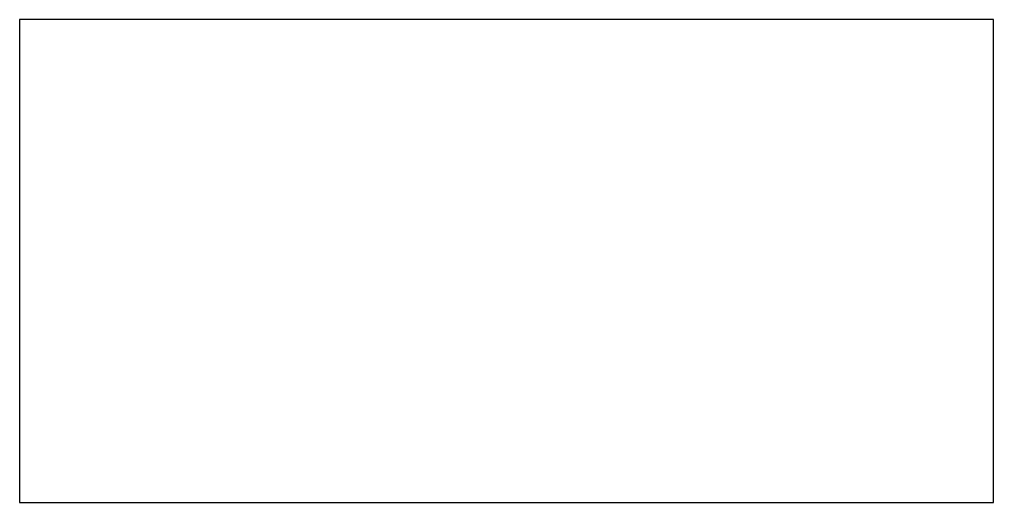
# Model space of a CAD drawing. Extents: x -126 to 126, y -62 to 62.
import ezdxf

# ---------------------------------------------------------------- set-up
doc = ezdxf.new("R2010")
doc.units = 0
doc.layers.get('0').update_dxf_attribs({"linetype": 'continuous'})

# ---------------------------------------------------------------- blocks, each defined once
blk = doc.blocks.new('SKETCH')
at = {"color": 7}
for p, q in [((-126, 62.5), (-126, -62.5)), ((126, 62.5), (-126, 62.5)), ((126, -62.5), (126, 62.5)), ((-126, -62.5), (126, -62.5))]:
    blk.add_line(p, q, dxfattribs=at)

msp = doc.modelspace()

# ---------------------------------------------------------------- block references
at = {"color": 7}
msp.add_blockref('SKETCH', (0, 0), dxfattribs=at)

doc.saveas('drawing.dxf')
